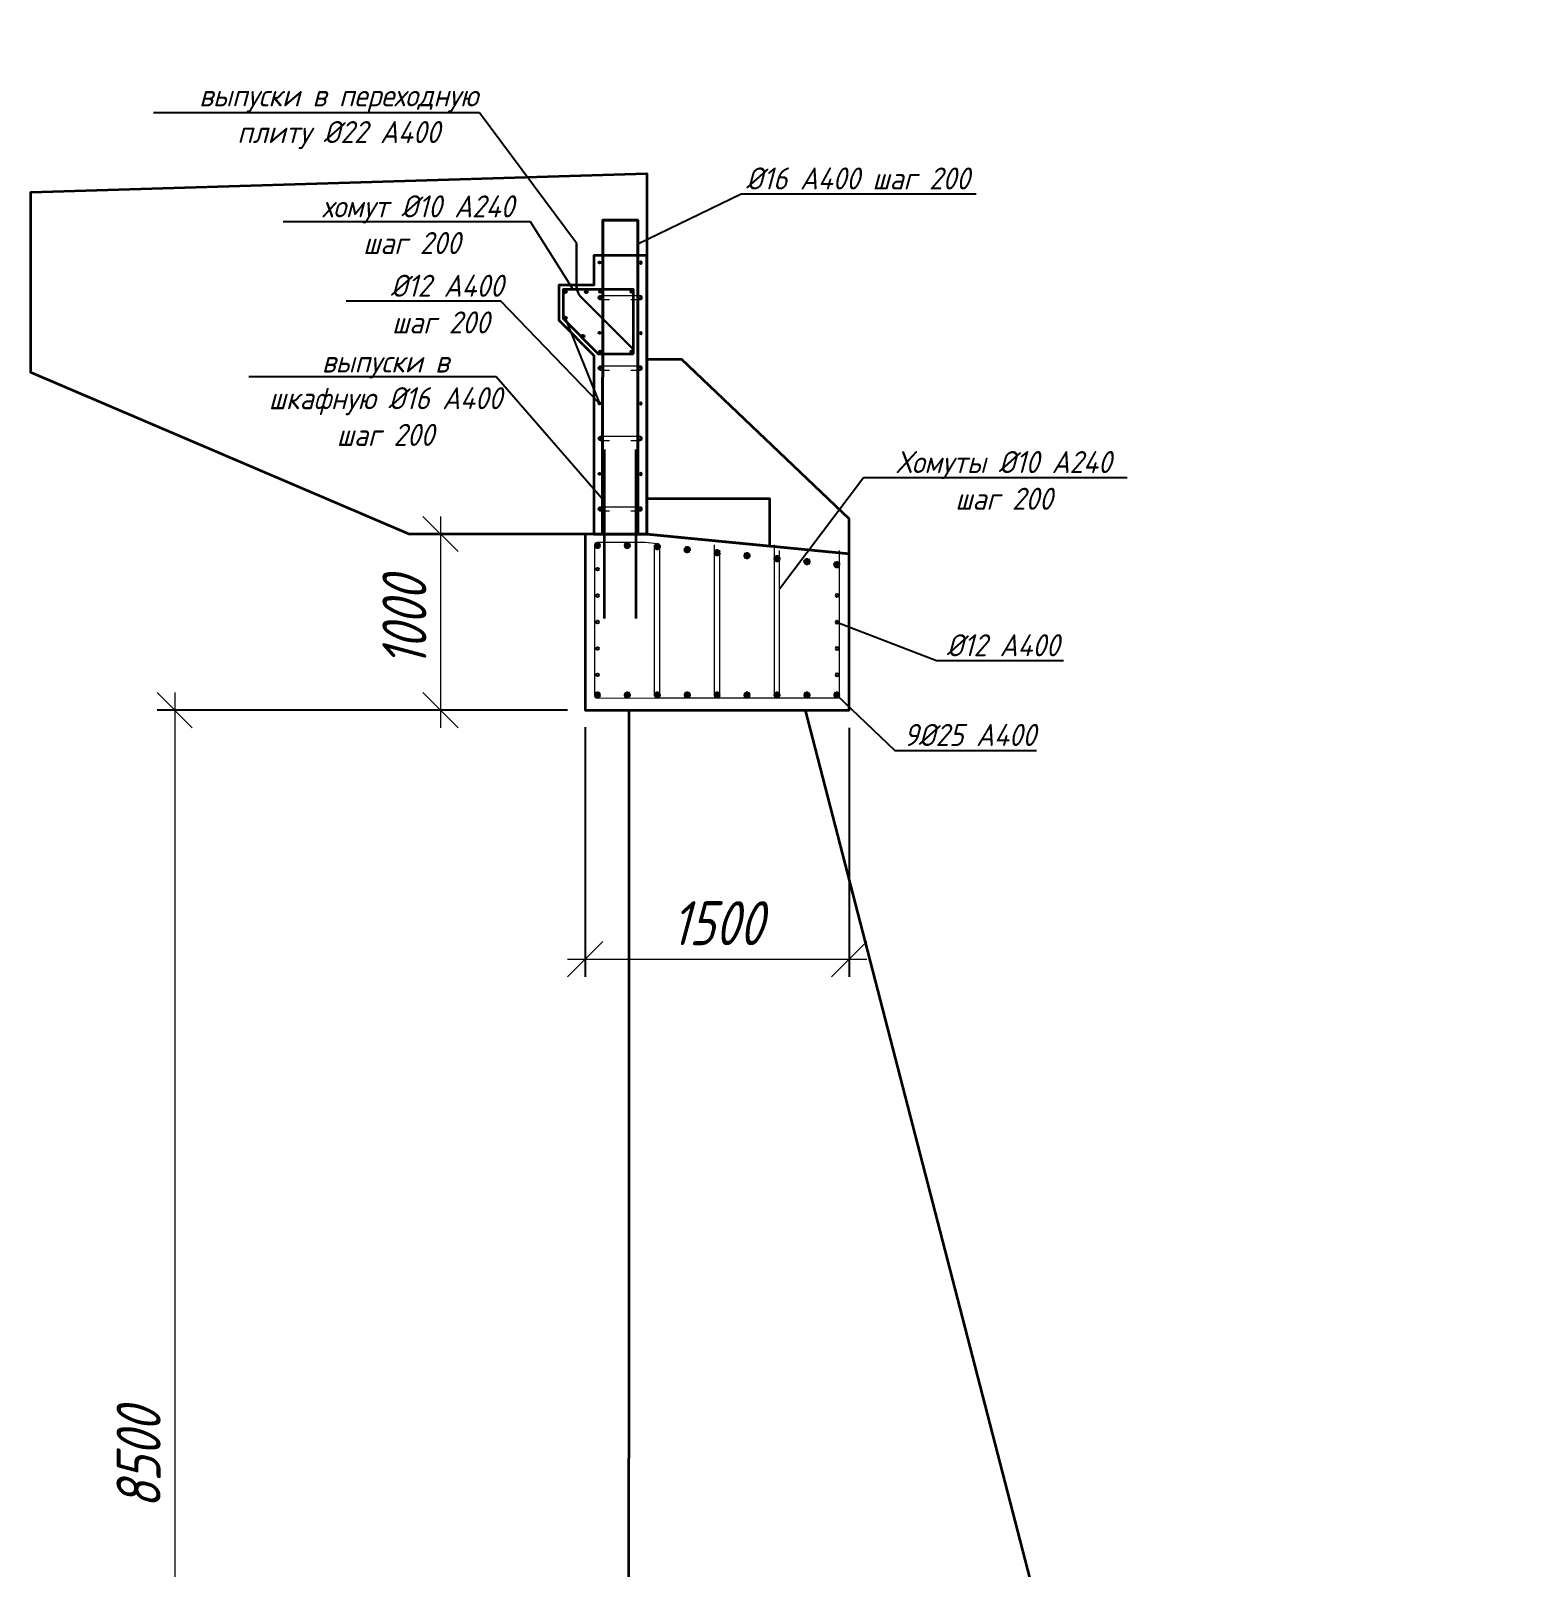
# Model space of a CAD drawing. Header units: millimetres. Extents: x 0 to 285450075, y -3000605 to 8125189010.
# Drawn here: x 6484920 to 6493445, y 168600 to 177327 of the extents above; entities that cross this region are included whole.
import ezdxf
from ezdxf import colors
from ezdxf.entities.mleader import LeaderData, LeaderLine
from ezdxf.math import Vec2, Vec3

# ---------------------------------------------------------------- set-up
doc = ezdxf.new("R2010")
doc.units = ezdxf.units.MM
for name, color, linetype, lineweight in [('1-Бетон', 106, 'Continuous', 35), ('Арматура', 1, 'Continuous', 40), ('Б-Арматура_А3_20', 154, 'Continuous', 30), ('Б-Арматура_А3_8', 110, 'Continuous', 20), ('ИС_Выноски', 3, 'Continuous', 18), ('ИС_ОПОР_Med_Арм 10', 60, 'Continuous', 35), ('ИС_ОПОР_Med_Арм 12', 1, 'Continuous', 35), ('ИС_ОПОР_Med_Арм 16', 5, 'Continuous', 35), ('ИС_ОПОР_Wide_раб.арматура', 6, 'Continuous', 50), ('ИС_Основная', 7, 'Continuous', 35), ('ИС_Размер', 3, 'Continuous', 18), ('ИС_Размеры', 3, 'Continuous', 18), ('Тонкая', 3, 'Continuous', 15)]:
    doc.layers.add(name, color=color, linetype=linetype, lineweight=lineweight)
doc.styles.add('0', font='isocpeur.ttf', dxfattribs={"width": 0.8, "oblique": 15})
doc.styles.add('ISOCPEUR', font='isocpeur.ttf', dxfattribs={"width": 0.8, "oblique": 15, "height": 2.5})
doc.styles.add('ROMANS', font='isocpeur.ttf', dxfattribs={"width": 0.9, "oblique": 15})
doc.dimstyles.new('М100', dxfattribs={"dimscale": 100, "dimtxt": 2.5, "dimasz": 2, "dimexe": 1, "dimexo": 1, "dimgap": 0.8, "dimtad": 1, "dimdec": 0, "dimzin": 0, "dimdsep": 46, "dimtxsty": '0', "dimblk": 'OBLIQUE', "dimcen": 0.09, "dimdle": 1, "dimclrd": 256, "dimclre": 256, "dimclrt": 256, "dimadec": 4, "dimazin": 0, "dimtfac": 1, "dimtdec": 0, "dimtmove": 1, "dimatfit": 2, "dimfxl": 1, "dimtolj": 1, "dimtzin": 0, "dimlwd": -1, "dimarcsym": 0})

# ---------------------------------------------------------------- blocks, each defined once
blk = doc.blocks.new('_OBLIQUE')
at = {"color": 0, "linetype": 'ByBlock', "lineweight": -2}
blk.add_line((0.5, 0.5), (-0.5, -0.5), dxfattribs=at)
blk = doc.blocks.new('*D912')
at = {"layer": 'Defpoints', "color": 0, "linetype": 'Continuous', "transparency": 16777216}
for p in [(6488069.7, 173468.7), (6485737.9, 164968.7), (6487868.6, 164968.7)]:
    blk.add_point(p, dxfattribs=at)
at = {"layer": 'ИС_Размер', "transparency": 16777216}
blk.add_line((6485737.9, 173568.7), (6485737.9, 164868.7), dxfattribs=at)
at = {"layer": 'ИС_Размер', "lineweight": -2, "transparency": 16777216}
for p, q in [((6487969.7, 173468.7), (6485637.9, 173468.7)), ((6487768.6, 164968.7), (6485637.9, 164968.7))]:
    blk.add_line(p, q, dxfattribs=at)
at = {"layer": 'ИС_Размер', "linetype": 'Continuous', "transparency": 16777216, "xscale": 200, "yscale": 200, "zscale": 200}
for p, rotation in [((6485737.9, 173468.7), 90), ((6485737.9, 164968.7), 270)]:
    blk.add_blockref('_OBLIQUE', p, dxfattribs=dict(at, rotation=rotation))
at = {"layer": 'ИС_Размер', "linetype": 'Continuous', "transparency": 16777216, "insert": (6485532.9, 169218.7), "char_height": 250, "attachment_point": 5, "rotation": 90, "style": '0'}
blk.add_mtext('\\A1;8500', dxfattribs=at)
blk = doc.blocks.new('*D1008')
at = {"layer": 'Defpoints', "color": 0, "linetype": 'Continuous', "transparency": 16777216}
for p in [(6488070, 173471.8), (6489569.7, 173468.7), (6489569.7, 172053.4)]:
    blk.add_point(p, dxfattribs=at)
at = {"layer": 'ИС_Размер', "lineweight": -2, "transparency": 16777216}
for p, q in [((6488070, 173371.8), (6488070, 171953.4)), ((6489569.7, 173368.7), (6489569.7, 171953.4))]:
    blk.add_line(p, q, dxfattribs=at)
at = {"layer": 'ИС_Размер', "transparency": 16777216}
blk.add_line((6487970, 172053.4), (6489669.7, 172053.4), dxfattribs=at)
at = {"layer": 'ИС_Размер', "linetype": 'Continuous', "transparency": 16777216, "xscale": 200, "yscale": 200, "zscale": 200, "rotation": 180}
blk.add_blockref('_OBLIQUE', (6488070, 172053.4), dxfattribs=at)
at = {"layer": 'ИС_Размер', "linetype": 'Continuous', "transparency": 16777216, "xscale": 200, "yscale": 200, "zscale": 200}
blk.add_blockref('_OBLIQUE', (6489569.7, 172053.4), dxfattribs=at)
at = {"layer": 'ИС_Размер', "linetype": 'Continuous', "transparency": 16777216, "insert": (6488819.8, 172258.4), "char_height": 250, "attachment_point": 5, "style": '0'}
blk.add_mtext('\\A1;1500', dxfattribs=at)
blk = doc.blocks.new('*D1009')
at = {"layer": 'Defpoints', "color": 0, "linetype": 'Continuous', "transparency": 16777216}
for p in [(6488069.7, 174468.7), (6487247.9, 173468.7), (6488069.7, 173468.7)]:
    blk.add_point(p, dxfattribs=at)
at = {"layer": 'ИС_Размер', "transparency": 16777216}
blk.add_line((6487247.9, 174568.7), (6487247.9, 173368.7), dxfattribs=at)
at = {"layer": 'ИС_Размер', "lineweight": -2, "transparency": 16777216}
for p, q in [((6487969.7, 174468.7), (6487147.9, 174468.7)), ((6487969.7, 173468.7), (6487147.9, 173468.7))]:
    blk.add_line(p, q, dxfattribs=at)
at = {"layer": 'ИС_Размер', "linetype": 'Continuous', "transparency": 16777216, "xscale": 200, "yscale": 200, "zscale": 200}
for p, rotation in [((6487247.9, 174468.7), 90), ((6487247.9, 173468.7), 270)]:
    blk.add_blockref('_OBLIQUE', p, dxfattribs=dict(at, rotation=rotation))
at = {"layer": 'ИС_Размер', "linetype": 'Continuous', "transparency": 16777216, "insert": (6487042.9, 173968.7), "char_height": 250, "attachment_point": 5, "rotation": 90, "style": '0'}
blk.add_mtext('\\A1;1000', dxfattribs=at)
blk = doc.blocks.new('A$Ca08b061d')
at = {"layer": 'ИС_ОПОР_Wide_раб.арматура'}
h = blk.add_hatch(color=256, dxfattribs=at)
h.dxf.hatch_style = 1
edge = h.paths.add_edge_path()
edge.add_arc((0, 0), 11, 0, 360)
at = {"layer": 'Defpoints'}
blk.add_circle((0, 0), 12, dxfattribs=at)
at = {"layer": 'ИС_ОПОР_Wide_раб.арматура'}
blk.add_circle((0, 0), 11, dxfattribs=at)
blk = doc.blocks.new('*U735')
at = {"color": 1}
blk.add_blockref('A$Ca08b061d', (0, 0), dxfattribs=at)
blk = doc.blocks.new('*U736')
at = {"color": 0, "linetype": 'ByBlock', "lineweight": -2, "transparency": 16777216}
for p in [(0, 0), (170, 0), (340, 0), (510, 0), (680, 0), (850, 0), (1020, 0), (1190, 0), (1360, 0)]:
    blk.add_blockref('*U735', p, dxfattribs=at)
blk = doc.blocks.new('*U737')
at = {"color": 1}
blk.add_circle((0, 0), 8, dxfattribs=at)
blk = doc.blocks.new('*U738')
at = {"color": 0, "linetype": 'ByBlock', "lineweight": -2, "transparency": 16777216}
for p in [(0, 600), (0, 450), (0, 300), (0, 150), (0, 0)]:
    blk.add_blockref('*U737', p, dxfattribs=at)
blk = doc.blocks.new('_None')
blk = doc.blocks.new('*U733')
at = {"color": 1}
blk.add_circle((0, 0), 8, dxfattribs=at)
blk = doc.blocks.new('*U734')
at = {"color": 0, "linetype": 'ByBlock', "lineweight": -2, "transparency": 16777216}
for p in [(0, 450), (0, 300), (0, 150), (0, 0)]:
    blk.add_blockref('*U733', p, dxfattribs=at)
blk = doc.blocks.new('*U739')
at = {"color": 1}
blk.add_circle((0, 0), 6, dxfattribs=at)
blk = doc.blocks.new('*U740')
at = {"color": 0, "linetype": 'ByBlock', "lineweight": -2, "transparency": 16777216}
for p in [(0, 1400), (0, 1200), (0, 1000), (0, 800), (0, 600), (0, 400), (0, 200), (0, 0)]:
    blk.add_blockref('*U739', p, dxfattribs=at)
blk = doc.blocks.new('*U741')
at = {"color": 1}
blk.add_circle((0, 0), 6, dxfattribs=at)
blk = doc.blocks.new('*U742')
at = {"color": 0, "linetype": 'ByBlock', "lineweight": -2, "transparency": 16777216}
for p in [(0, 1400), (0, 1200), (0, 1000), (0, 800), (0, 600), (0, 400), (0, 200), (0, 0)]:
    blk.add_blockref('*U741', p, dxfattribs=at)
blk = doc.blocks.new('*U743')
at = {"layer": 'Б-Арматура_А3_8'}
blk.add_lwpolyline([(60.6, -11), (114.3, -11, 1), (114.3, 11), (2.8, 11), (-114.3, 11, 1), (-114.3, -11), (-60.6, -11)], format="xyb", dxfattribs=at)
blk = doc.blocks.new('*U744')
at = {"color": 0, "linetype": 'ByBlock', "lineweight": -2, "transparency": 16777216}
for p in [(0, 0), (0, -400), (0, -800), (0, -1200)]:
    blk.add_blockref('*U743', p, dxfattribs=at)
blk = doc.blocks.new('D12')
blk.add_hatch(color=256).paths.add_polyline_path([(-7, 0, 1), (7, 0, 1)])
blk.add_circle((0, 0), 7)

msp = doc.modelspace()

# ---------------------------------------------------------------- linework, layer by layer
at = {"color": 1}
for centre in [(6488155.0633, 175845.3426), (6488333.5148, 175845.3426), (6488155.0633, 175504.63), (6488333.5148, 175504.63)]:
    msp.add_circle(centre, 6, dxfattribs=at)
at = {"layer": '1-Бетон'}
msp.add_lwpolyline([(6488419.4487, 174468.7042), (6487069.6638, 174468.7077), (6484920.6377, 175386.279), (6484920.0071, 176411.0366), (6488419.4478, 176516.0198), (6488419.3921, 174468.7051)], dxfattribs=at)
msp.add_lwpolyline([(6488419.4443, 174468.7092), (6489569.6638, 174355.6445), (6489569.6638, 174555.6445), (6488619.4465, 175460.6842), (6488419.4531, 175460.6842)], close=True, dxfattribs=at)
at = {"layer": 'Арматура'}
msp.add_lwpolyline([(6488168.9566, 174468.7049), (6488169.3084, 176250.7947), (6488368.7836, 176250.7947), (6488368.8843, 174468.7044)], dxfattribs=at)
at = {"layer": 'Б-Арматура_А3_20'}
msp.add_lwpolyline([(6488339.71, 175520.8988), (6488049.0108, 175811.5979, -0.198912367), (6488019.7215, 175882.3086), (6488019.7215, 175920.8872), (6488019.7215, 176120.8872)], format="xyb", dxfattribs=at)
at = {"layer": 'ИС_ОПОР_Med_Арм 10', "ltscale": 50}
msp.add_lwpolyline([(6488344.4487, 175492.6639), (6488344.4487, 175857.3086), (6488144.4487, 175857.3086), (6488144.4487, 175857.3086), (6487944.4487, 175857.3086), (6487944.4487, 175692.6639), (6488144.4487, 175492.6639), (6488144.4487, 175492.6639), (6488344.4487, 175492.6639)], close=True, dxfattribs=at)
at = {"layer": 'ИС_ОПОР_Med_Арм 16', "ltscale": 25}
for p, q in [((6488179.213, 173988.7117), (6488179.213, 174948.7117)), ((6488359.2068, 173988.7117), (6488359.2068, 174948.7117))]:
    msp.add_line(p, q, dxfattribs=at)
at = {"layer": 'ИС_Основная'}
for points in [[(6488419.4443, 174468.7051), (6488419.4412, 176050.7947), (6488119.9943, 176050.7947), (6488119.9943, 175882.3086), (6487919.4487, 175882.3086), (6487919.4487, 175682.3086), (6488119.4487, 175482.3086), (6488119.4452, 174468.7133)], [(6488419.4443, 174468.7092), (6489119.4337, 174399.9014), (6489119.4337, 174669.0192), (6488419.4487, 174669.0192)], [(6489569.6638, 174355.6445), (6488419.4443, 174468.7092), (6488069.6638, 174468.688), (6488069.6638, 173468.688), (6489569.6638, 173468.688)]]:
    msp.add_lwpolyline(points, close=True, dxfattribs=at)
msp.add_lwpolyline([(6489319.1905, 173468.688), (6491518.8603, 164968.6918), (6488318.8603, 164968.6935), (6488319.3804, 173468.688)], dxfattribs=at)
at = {"layer": 'ИС_Размер'}
for points in [[(6488462.7762, 174407.6459), (6488462.7762, 173553.688, 0.414213562), (6488477.7762, 173538.688), (6488819.6638, 173538.688, 0.329250543), (6488834.6638, 173555.6808), (6488834.6638, 174375.7087)], [(6488802.7762, 174407.6459), (6488802.7762, 173553.688, 0.414213562), (6488817.7762, 173538.688), (6489159.6638, 173538.688, 0.329250543), (6489174.6638, 173555.6808), (6489174.6638, 174375.7087)], [(6489142.7762, 174407.6459), (6489142.7762, 173553.688, 0.414213562), (6489157.7762, 173538.688), (6489499.6638, 173538.688, 0.329250543), (6489514.6638, 173555.6808), (6489514.6638, 174375.7087)]]:
    msp.add_lwpolyline(points, format="xyb", dxfattribs=at)
at = {"layer": 'ИС_Размеры'}
msp.add_lwpolyline([(6488137.7743, 174420.6532, 0.41417624), (6488122.7762, 174405.6532), (6488122.7762, 173551.6953, 0.414213562), (6488137.7762, 173536.6953), (6488479.6638, 173538.688, 0.414213562), (6488494.6638, 173553.688), (6488494.6638, 174397.3185, 0.385024707), (6488481.1714, 174412.2426), (6488411.0919, 174420.688)], format="xyb", close=True, dxfattribs=at)

# ---------------------------------------------------------------- block references
at = {"color": 1}
for name, p in [('*U740', (6488152.2229, 174610.7947)), ('A$Ca08b061d', (6488139.6587, 174403.688)), ('A$Ca08b061d', (6488309.6638, 174403.688)), ('A$Ca08b061d', (6488479.6638, 174397.3185)), ('A$Ca08b061d', (6488649.6638, 174380.1431)), ('A$Ca08b061d', (6488819.6638, 174362.9676)), ('A$Ca08b061d', (6488989.6048, 174345.7981)), ('A$Ca08b061d', (6489159.6638, 174328.6167)), ('A$Ca08b061d', (6489329.6638, 174311.4413)), ('A$Ca08b061d', (6489499.6638, 174294.2659)), ('*U738', (6488139.1478, 173668.688))]:
    msp.add_blockref(name, p, dxfattribs=at)
at = {"color": 1, "xscale": -1}
for name, p in [('*U742', (6488386.1703, 174609.6237)), ('*U734', (6489500.1799, 173668.688))]:
    msp.add_blockref(name, p, dxfattribs=at)
for name, p in [('*U744', (6488269.1995, 175811.0636)), ('*U736', (6488139.6638, 173553.688))]:
    msp.add_blockref(name, p)
at = {"layer": 'ИС_ОПОР_Med_Арм 12', "ltscale": 50}
for p in [(6487956.4487, 175845.3086), (6488076.4487, 175845.3086), (6487956.4487, 175695.3086), (6488057.0354, 175590.8889)]:
    msp.add_blockref('D12', p, dxfattribs=at)

# ---------------------------------------------------------------- dimensions: what is measured, and where the dimension line sits
at = {"layer": 'ИС_Размер', "linetype": 'Continuous'}
for base, p1, p2, picture, middle in [((6487247.943, 173468.688), (6488069.6638, 174468.7051), (6488069.6638, 173468.688), '*D1009', (6487042.943, 173968.6966)), ((6485737.8592, 164968.6892), (6488069.6638, 173468.688), (6487868.6079, 164968.6892), '*D912', (6485532.8592, 169218.6886))]:
    dim = msp.add_linear_dim(base=base, p1=p1, p2=p2, angle=90, dimstyle='М100', dxfattribs=at)
    dim.commit()
    dim.dimension.update_dxf_attribs({"geometry": picture, "text_midpoint": middle})
dim = msp.add_linear_dim(base=(6489569.6638, 172053.43), p1=(6488069.9943, 173471.8081), p2=(6489569.6638, 173468.688), dimstyle='М100', dxfattribs=at)
dim.commit()
dim.dimension.update_dxf_attribs({"geometry": '*D1008', "text_midpoint": (6488819.8291, 172258.43)})

# ---------------------------------------------------------------- leaders
at = {"layer": 'ИС_Выноски'}
ml = msp.add_multileader_mtext('Standard', dxfattribs=at)
ml.set_content('Ось опоры ОП5 \\PПК 71+4,24', color=256, style='ISOCPEUR')
ml.set_leader_properties(color=256, linetype='ByLayer')
ml.set_arrow_properties(name='NONE')
ml.build(insert=Vec2(0, 0))
ml.multileader.update_dxf_attribs({"text_left_attachment_type": 6, "text_right_attachment_type": 6, "dogleg_length": 0.36, "arrow_head_size": 600, "scale": 200})
ctx = ml.context
ctx.base_point, ctx.scale, ctx.char_height, ctx.arrow_head_size, ctx.landing_gap_size, ctx.plane_origin, ctx.plane_x_axis, ctx.plane_y_axis = Vec3(6491305.907, -249586.6867), 200, 1200, 600, 125, Vec3(6498301.5835, -231081.3656), Vec3(0, 1), Vec3(-1, 0)
ctx.left_attachment, ctx.right_attachment, ctx.text_align_type = 6, 6, 1
notes = []
notes.append((ctx, [(1, (1, 1, 0), (6491305.907, -239892.5669), (0, -1), 161.0417, [(1, [(6491305.907, -237917.204)], 0, [])])]))
ctx.mtext.insert, ctx.mtext.text_direction, ctx.mtext.rotation, ctx.mtext.width, ctx.mtext.alignment, ctx.mtext.flow_direction = Vec3(6489865.907, -244820.1476), Vec3(0, 1), 1.570796327, 10620.215089, 2, 5
ml = msp.add_multileader_mtext('Standard', dxfattribs=at)
ml.set_content('Ось опоры ОП5 \\PПК 71+4,24', color=256, style='ISOCPEUR')
ml.set_leader_properties(color=256, linetype='ByLayer')
ml.set_arrow_properties(name='NONE')
ml.build(insert=Vec2(0, 0))
ml.multileader.update_dxf_attribs({"text_left_attachment_type": 6, "text_right_attachment_type": 6, "dogleg_length": 0.36, "arrow_head_size": 600, "scale": 200})
ctx = ml.context
ctx.base_point, ctx.scale, ctx.char_height, ctx.arrow_head_size, ctx.landing_gap_size, ctx.plane_origin, ctx.plane_x_axis, ctx.plane_y_axis = Vec3(6491305.907, -377391.5054), 200, 1200, 600, 125, Vec3(6498301.5835, -358886.1843), Vec3(0, 1), Vec3(-1, 0)
ctx.left_attachment, ctx.right_attachment, ctx.text_align_type = 6, 6, 1
notes.append((ctx, [(1, (1, 1, 0), (6491305.907, -367697.3856), (0, -1), 161.0417, [(1, [(6491305.907, -365722.0227)], 0, [])])]))
ctx.mtext.insert, ctx.mtext.text_direction, ctx.mtext.rotation, ctx.mtext.width, ctx.mtext.alignment, ctx.mtext.flow_direction = Vec3(6489865.907, -372624.9663), Vec3(0, 1), 1.570796327, 10620.215089, 2, 5
at = {"layer": 'Тонкая', "color": 3}
ml = msp.add_multileader_mtext('Standard', dxfattribs=at)
ml.set_content('{\\C256;выпуски в переходную плиту %%C22 А400 }', color=4, style='ROMANS')
ml.set_leader_properties(color=256)
ml.set_arrow_properties(name='NONE')
ml.build(insert=Vec2(0, 0))
ml.multileader.update_dxf_attribs({"text_left_attachment_type": 6, "text_right_attachment_type": 6, "arrow_head_size": 600})
ctx = ml.context
ctx.base_point, ctx.char_height, ctx.arrow_head_size, ctx.plane_origin = Vec3(6485876.8572, 176859.9289), 125, 600, Vec3(6486187.3083, 177005.5466)
ctx.left_attachment, ctx.right_attachment, ctx.text_align_type = 6, 6, 1
notes.append((ctx, [(1, (1, 1, 0), (6487469.2259, 176859.9289), (-1, 0), 8, [(0, [(6488019.7215, 176120.8872)], 0, [])])]))
ctx.mtext.insert, ctx.mtext.width, ctx.mtext.alignment, ctx.mtext.flow_direction = Vec3(6486669.0415, 177022.4289), 1824.072855, 2, 5
ml = msp.add_multileader_mtext('Standard', dxfattribs=at)
ml.set_content('{\\C256; \\Q15;%%C16 А400 шаг 200}', color=4, style='ROMANS')
ml.set_leader_properties(color=256)
ml.set_arrow_properties(name='NONE')
ml.build(insert=Vec2(0, 0))
ml.multileader.update_dxf_attribs({"text_left_attachment_type": 6, "text_right_attachment_type": 6, "arrow_head_size": 600})
ctx = ml.context
ctx.base_point, ctx.char_height, ctx.arrow_head_size, ctx.plane_origin = Vec3(6488964.0657, 176400.4358), 125, 600, Vec3(6487609.7927, 176254.5949)
ctx.left_attachment, ctx.right_attachment, ctx.text_align_type = 6, 6, 1
notes.append((ctx, [(0, (1, 1, 0), (6488956.0657, 176400.4358), (1, 0), 8, [(0, [(6488368.9477, 176116.282)], 0, [])])]))
ctx.mtext.insert, ctx.mtext.width, ctx.mtext.alignment, ctx.mtext.flow_direction = Vec3(6489582.8125, 176550.4358), 1380.994254, 2, 5
ml = msp.add_multileader_mtext('Standard', dxfattribs=at)
ml.set_content('{\\C256; хомут \\Q15;%%C10 А240 шаг 200}', color=4, style='ROMANS')
ml.set_leader_properties(color=256)
ml.set_arrow_properties(name='NONE')
ml.build(insert=Vec2(0, 0))
ml.multileader.update_dxf_attribs({"text_left_attachment_type": 6, "text_right_attachment_type": 6, "arrow_head_size": 600})
ctx = ml.context
ctx.base_point, ctx.char_height, ctx.arrow_head_size, ctx.plane_origin = Vec3(6486418.7025, 176242.1002), 125, 600, Vec3(6487334.8008, 176223.8155)
ctx.left_attachment, ctx.right_attachment, ctx.text_align_type = 6, 6, 1
notes.append((ctx, [(1, (1, 1, 0), (6487758.379, 176242.1002), (-1, 0), 8, [(0, [(6488001.1739, 175857.3086)], 0, [])])]))
ctx.mtext.insert, ctx.mtext.width, ctx.mtext.alignment, ctx.mtext.flow_direction = Vec3(6487084.5407, 176392.1002), 1380.994254, 2, 5
ml = msp.add_multileader_mtext('Standard', dxfattribs=at)
ml.set_content('{\\C256; \\Q15;%%C12 А400 шаг 200 }', color=4, style='ROMANS')
ml.set_leader_properties(color=256)
ml.set_arrow_properties(name='NONE')
ml.build(insert=Vec2(0, 0))
ml.multileader.update_dxf_attribs({"text_left_attachment_type": 6, "text_right_attachment_type": 6, "arrow_head_size": 600})
ctx = ml.context
ctx.base_point, ctx.char_height, ctx.arrow_head_size, ctx.plane_origin = Vec3(6486769.5861, 175791.1967), 125, 600, Vec3(6485341.9397, 175852.2171)
ctx.left_attachment, ctx.right_attachment, ctx.text_align_type = 6, 6, 1
notes.append((ctx, [(1, (1, 1, 0), (6487590.8171, 175791.1967), (-1, 0), 8, [(1, [(6487956.4487, 175695.3086), (6488152.2229, 175210.7947)], 0, [])])]))
ctx.mtext.insert, ctx.mtext.width, ctx.mtext.alignment, ctx.mtext.flow_direction = Vec3(6487249.0703, 175941.1967), 860.562336, 2, 5
ml = msp.add_multileader_mtext('Standard', dxfattribs=at)
ml.set_content('{\\C256;выпуски в шкафную \\Q15;%%C16 А400 шаг 200}', color=4, style='ROMANS')
ml.set_leader_properties(color=256)
ml.set_arrow_properties(name='NONE')
ml.build(insert=Vec2(0, 0))
ml.multileader.update_dxf_attribs({"text_left_attachment_type": 6, "text_right_attachment_type": 6, "arrow_head_size": 600})
ctx = ml.context
ctx.base_point, ctx.char_height, ctx.arrow_head_size, ctx.plane_origin = Vec3(6486459.9792, 175360.9453), 125, 600, Vec3(6486235.8145, 175959.7989)
ctx.left_attachment, ctx.right_attachment, ctx.text_align_type = 6, 6, 1
notes.append((ctx, [(1, (1, 1, 0), (6487563.4057, 175360.9453), (-1, 0), 8, [(0, [(6488179.2108, 174653.7298)], 0, [])])]))
ctx.mtext.insert, ctx.mtext.width, ctx.mtext.alignment, ctx.mtext.flow_direction = Vec3(6486934.8853, 175510.9453), 1380.994254, 2, 5
ml = msp.add_multileader_mtext('Standard', dxfattribs=at)
ml.set_content('{\\C256;Хомуты \\Q15;%%C10 А240\\Pшаг 200}', color=4, style='ROMANS')
ml.set_leader_properties(color=256)
ml.set_arrow_properties(name='NONE')
ml.build(insert=Vec2(0, 0))
ml.multileader.update_dxf_attribs({"text_left_attachment_type": 6, "text_right_attachment_type": 6, "arrow_head_size": 600})
ctx = ml.context
ctx.base_point, ctx.char_height, ctx.arrow_head_size, ctx.plane_origin = Vec3(6489868.8595, 174789.764), 125, 600, Vec3(6488379.7645, 174612.0953)
ctx.left_attachment, ctx.right_attachment, ctx.text_align_type = 6, 6, 1
notes.append((ctx, [(0, (1, 1, 0), (6489651.2688, 174789.764), (1, 0), 217.5906, [(0, [(6489174.6638, 174156.8052)], 0, [])])]))
ctx.mtext.insert, ctx.mtext.defined_height, ctx.mtext.alignment, ctx.mtext.flow_direction = Vec3(6490448.6267, 174939.764), 121.5312, 2, 5
ml = msp.add_multileader_mtext('Standard', dxfattribs=at)
ml.set_content('{\\C256;%%C12 А400 }', color=4, style='ROMANS')
ml.set_leader_properties(color=256)
ml.set_arrow_properties(name='NONE')
ml.build(insert=Vec2(0, 0))
ml.multileader.update_dxf_attribs({"text_left_attachment_type": 6, "text_right_attachment_type": 6, "arrow_head_size": 600})
ctx = ml.context
ctx.base_point, ctx.char_height, ctx.arrow_head_size, ctx.plane_origin = Vec3(6490075.8479, 173749.3362), 125, 600, Vec3(6489630.6314, 174885.9197)
ctx.left_attachment, ctx.right_attachment, ctx.text_align_type = 6, 6, 1
notes.append((ctx, [(0, (1, 1, 0), (6490065.8479, 173749.3362), (1, 0), 10, [(0, [(6489500.1799, 173968.688)], 0, [])])]))
ctx.mtext.insert, ctx.mtext.alignment, ctx.mtext.flow_direction = Vec3(6490443.0884, 173899.3362), 2, 5
ml = msp.add_multileader_mtext('Standard', dxfattribs=at)
ml.set_content('{\\C256;9%%C25 А400 }', color=4, style='ROMANS')
ml.set_leader_properties(color=256)
ml.set_arrow_properties(name='NONE')
ml.build(insert=Vec2(0, 0))
ml.multileader.update_dxf_attribs({"text_left_attachment_type": 6, "text_right_attachment_type": 6, "arrow_head_size": 600})
ctx = ml.context
ctx.base_point, ctx.char_height, ctx.arrow_head_size, ctx.plane_origin = Vec3(6489837.3487, 173239.8366), 125, 600, Vec3(6491385.9831, 174831.8336)
ctx.left_attachment, ctx.right_attachment, ctx.text_align_type = 6, 6, 1
notes.append((ctx, [(1, (1, 1, 0), (6489829.3487, 173239.8366), (1, 0), 8, [(0, [(6489499.6638, 173553.688)], 0, [])])]))
ctx.mtext.insert, ctx.mtext.width, ctx.mtext.alignment, ctx.mtext.flow_direction = Vec3(6490255.2142, 173389.8366), 1172.648907, 2, 5
for ctx, leaders in notes:
    for number, flags, end, landing, length, lines in leaders:
        leader = LeaderData()
        leader.index, (leader.has_last_leader_line, leader.has_dogleg_vector, leader.attachment_direction) = number, flags
        leader.last_leader_point, leader.dogleg_vector, leader.dogleg_length = Vec3(end), Vec3(landing), length
        for number, points, colour, breaks in lines:
            line = LeaderLine()
            line.index, line.vertices, line.color, line.breaks = number, Vec3.list(points), colors.encode_raw_color(colour), breaks
            leader.lines.append(line)
        ctx.leaders.append(leader)

doc.saveas('drawing.dxf')
